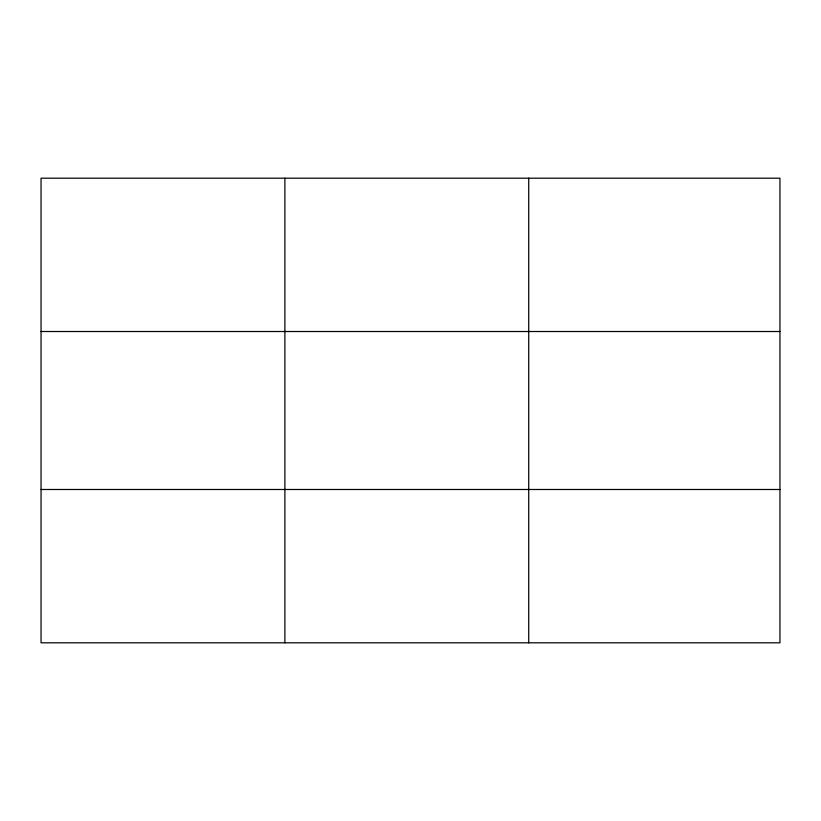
<?xml version="1.0" encoding="UTF-8"?>
<svg xmlns="http://www.w3.org/2000/svg" width="821" height="821" viewBox="0 0 821 821"><rect width="100%" height="100%" fill="white"/><g stroke="black" fill="none" stroke-linecap="round" stroke-linejoin="round"><path stroke-width="1.23" d="M284.887 642.812L284.887 178.188M528.724 642.812L528.724 178.188M779.95 489.49L779.95 642.812L41.05 642.812L41.05 178.188L779.95 178.188L779.95 489.49L41.05 489.49M41.05 331.51L779.95 331.51"/></g></svg>
